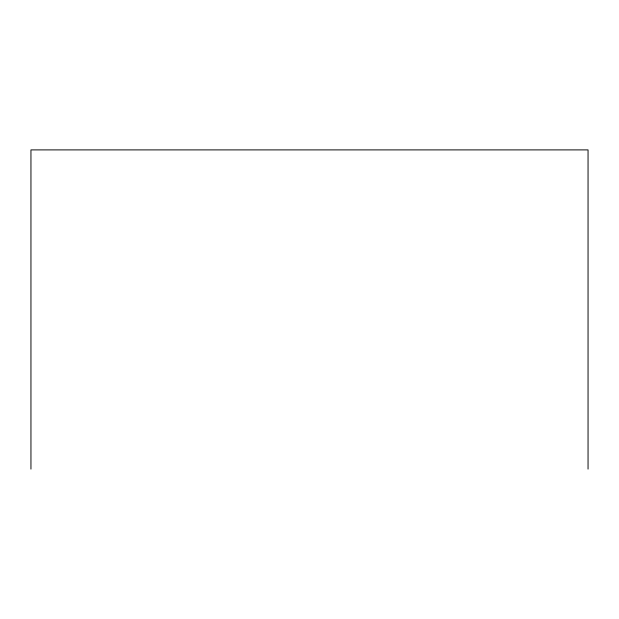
<?xml version="1.0" encoding="UTF-8"?>
<svg xmlns="http://www.w3.org/2000/svg" width="619" height="619" viewBox="0 0 619 619"><rect width="100%" height="100%" fill="white"/><g stroke="black" fill="none" stroke-linecap="round" stroke-linejoin="round"><path stroke-width="0.93" d="M588.05 469.101L588.05 149.899L30.95 149.899L30.95 469.101"/></g></svg>
